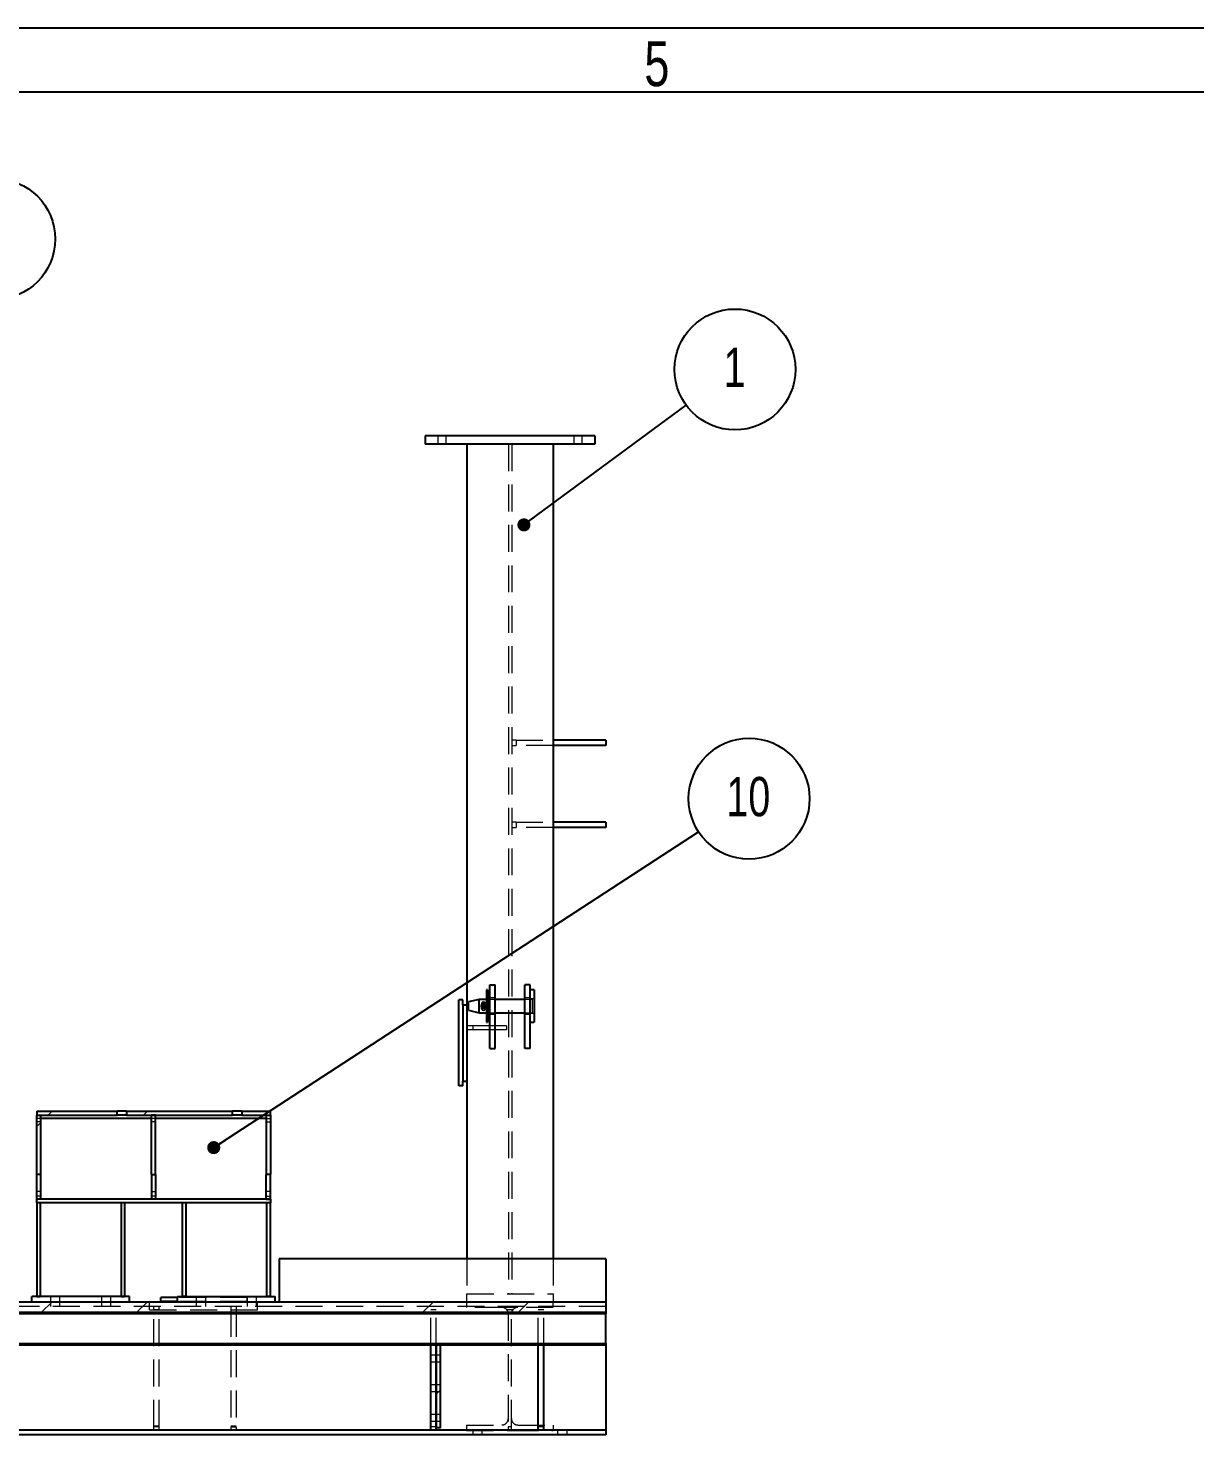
# Model space of a CAD drawing. Header units: millimetres. Extents: x 1293 to 41893, y 1011 to 26911.
# Drawn here: x 17568 to 20315, y 23597 to 26911 of the extents above; entities that cross this region are included whole.
import ezdxf

# ---------------------------------------------------------------- set-up
doc = ezdxf.new("R2010")
doc.units = ezdxf.units.MM
doc.header["$LTSCALE"] = 50
doc.linetypes.add('HIDDEN', pattern=[1.905, 1.27, -0.635])
doc.layers.add('CAPA_1', color=7, linetype='Continuous')
doc.layers.add('PASILLOS', color=2, linetype='Continuous')
doc.styles.add('SLDTEXTSTYLE0', font='TXT', dxfattribs={"width": 0.75})
doc.dimstyles.new('SLDDIMSTYLE3', dxfattribs={"dimtxt": 0.18, "dimasz": 30.769231, "dimexe": 0, "dimexo": 0.0625, "dimgap": 0, "dimtad": 0, "dimtih": 1, "dimtoh": 1, "dimdec": 0, "dimrnd": 1e-09, "dimzin": 0, "dimdsep": 46, "dimtxsty": 'Standard', "dimblk1": 'DOT', "dimblk2": 'DOT', "dimsah": 1, "dimcen": 0.09, "dimadec": 0, "dimazin": 0, "dimtfac": 30.769231, "dimtdec": 0, "dimtofl": 0, "dimtmove": 0, "dimatfit": 3, "dimldrblk": 'DOT', "dimfxl": 1, "dimfrac": 2, "dimtolj": 1, "dimtzin": 0, "dimarcsym": 0})

# ---------------------------------------------------------------- blocks, each defined once
blk = doc.blocks.new('SW_NOTE_0_129')
at = {"layer": 'CAPA_1', "color": 0}
blk.add_circle((114.7, 84.5), 142.4, dxfattribs=at)
at = {"layer": 'CAPA_1', "color": 0, "insert": (113.7, 135.7), "char_height": 92.6, "attachment_point": 2, "style": 'SLDTEXTSTYLE0'}
blk.add_mtext('1', dxfattribs=at)
blk = doc.blocks.new('_Dot')
at = {"color": 0, "linetype": 'ByBlock', "lineweight": -2}
blk.add_line((-0.5, 0), (-1, 0), dxfattribs=at)
at = {"color": 0, "linetype": 'ByBlock', "const_width": 0.5}
blk.add_lwpolyline([(-0.25, 0, 1), (0.25, 0, 1)], format="xyb", close=True, dxfattribs=at)
blk = doc.blocks.new('SW_NOTE_0_131')
at = {"layer": 'CAPA_1', "color": 0}
blk.add_circle((5.4, 142.3), 142.4, dxfattribs=at)
at = {"layer": 'CAPA_1', "color": 0, "insert": (3.5, 193.5), "char_height": 92.6, "attachment_point": 2, "style": 'SLDTEXTSTYLE0'}
blk.add_mtext('19', dxfattribs=at)
blk = doc.blocks.new('SW_NOTE_0_132')
at = {"layer": 'CAPA_1', "color": 0}
blk.add_circle((119.3, 77.8), 142.4, dxfattribs=at)
at = {"layer": 'CAPA_1', "color": 0, "insert": (117.4, 129), "char_height": 92.6, "attachment_point": 2, "style": 'SLDTEXTSTYLE0'}
blk.add_mtext('10', dxfattribs=at)

msp = doc.modelspace()

# ---------------------------------------------------------------- hatches: boundary and pattern name
at = {"layer": 'CAPA_1', "linetype": 'Continuous', "lineweight": 18}
h = msp.add_hatch(dxfattribs=at)
h.set_pattern_fill('ANSI32', color=256, scale=50, angle=3e-322, style=0)
h.paths.add_polyline_path([(17776.8586692, 24359.6583052), (17587.9240257, 24359.6583052), (17587.9240257, 24350.1333052), (17776.8586692, 24350.1333052)], flags=0)
h = msp.add_hatch(dxfattribs=at)
h.set_pattern_fill('ANSI32', color=256, scale=50, angle=3e-322, style=0)
h.paths.add_polyline_path([(18048.8586692, 24359.6583052), (17798.9893822, 24359.6583052), (17798.9893822, 24350.1333052), (18048.8586692, 24350.1333052)], flags=0)
h = msp.add_hatch(dxfattribs=at)
h.set_pattern_fill('ANSI32', color=256, scale=50, angle=3e-322, style=0)
h.paths.add_polyline_path([(18070.9893822, 24350.1333052), (18137.9240257, 24350.1333052), (18137.9240257, 24359.6583052), (18070.9893822, 24359.6583052)], flags=0)
h = msp.add_hatch(dxfattribs=at)
h.set_pattern_fill('ANSI32', color=256, scale=50, angle=3e-322, style=0)
h.paths.add_polyline_path([(17587.9240257, 24209.747465), (17597.4490257, 24209.747465), (17597.4490257, 24350.1333052), (17587.9240257, 24350.1333052)], flags=0)
h = msp.add_hatch(dxfattribs=at)
h.set_pattern_fill('ANSI32', color=256, scale=50, angle=3e-322, style=0)
h.paths.add_polyline_path([(17858.1800257, 24209.747465), (17867.7050257, 24209.747465), (17867.7050257, 24350.1333052), (17858.1800257, 24350.1333052)], flags=0)
h = msp.add_hatch(dxfattribs=at)
h.set_pattern_fill('ANSI32', color=256, scale=50, angle=3e-322, style=0)
h.paths.add_polyline_path([(18137.9240257, 24350.1333052), (18128.3990257, 24350.1333052), (18128.3990257, 24209.747465), (18137.9240257, 24209.747465)], flags=0)
h = msp.add_hatch(dxfattribs=at)
h.set_pattern_fill('ANSI34', color=256, scale=50, style=0)
h.paths.add_polyline_path([(18927.7192592, 23910.1573052), (15988.3860257, 23910.1573052), (15988.3860257, 23884.7573052), (18927.7192592, 23884.7573052)], flags=0)
h = msp.add_hatch(dxfattribs=at)
h.set_pattern_fill('ANSI32', color=256, scale=50, angle=3e-322, style=0)
h.paths.add_polyline_path([(18927.7192592, 23881.7093052), (18927.7192592, 23884.7573052), (16051.4110257, 23884.7573052), (16051.4110257, 23881.7093052)], flags=0)
h = msp.add_hatch(dxfattribs=at)
h.set_pattern_fill('ANSI32', color=256, scale=50, angle=3e-322, style=0)
h.paths.add_polyline_path([(15968.8610257, 23811.6053052), (15968.8610257, 23808.5573052), (18927.7192592, 23808.5573052), (18927.7192592, 23811.6053052)], flags=0)
h = msp.add_hatch(dxfattribs=at)
h.set_pattern_fill('ANSI32', color=256, scale=50, angle=3e-322, style=0)
h.paths.add_polyline_path([(18538.8610257, 23808.5573052), (18529.3360257, 23808.5573052), (18529.3360257, 23613.5573052), (18538.8610257, 23613.5573052)], flags=0)

# ---------------------------------------------------------------- linework, layer by layer
at = {"color": 7, "linetype": 'Continuous', "lineweight": 25}
for p, q in [((18902.3110257, 25950.0133052), (18502.3110257, 25950.0133052)), ((18502.3110257, 25950.0133052), (18502.3110257, 25930.9633052)), ((18902.3110257, 25950.0133052), (18902.3110257, 25930.9633052)), ((18902.3110257, 25930.9633052), (18502.3110257, 25930.9633052)), ((18600.4570257, 25930.9633052), (18600.4570257, 24011.7333052)), ((18804.1650257, 25930.9633052), (18804.1650257, 24011.7333052)), ((18927.7192592, 25233.6589282), (18804.1650257, 25233.6589282)), ((18927.7192592, 25221.0589282), (18804.1650257, 25221.0589282)), ((18927.7192592, 25233.6589282), (18927.7192592, 25221.0589282)), ((18927.7192592, 25040.0109282), (18804.1650257, 25040.0109282)), ((18927.7192592, 25027.4109282), (18804.1650257, 25027.4109282)), ((18927.7192592, 25040.0109282), (18927.7192592, 25027.4109282)), ((18649.3135257, 24644.8833052), (18646.7735257, 24644.8833052)), ((18646.7735257, 24644.8833052), (18646.7735257, 24568.8833052)), ((18649.3135257, 24644.8833052), (18649.3135257, 24568.8833052)), ((18654.6110257, 24569.4010166), (18654.6110257, 24656.8833052)), ((18654.6110257, 24656.8833052), (18667.3110257, 24656.8833052)), ((18667.3110257, 24569.4010166), (18667.3110257, 24656.8833052)), ((18750.0110257, 24656.8833052), (18737.3110257, 24656.8833052)), ((18737.3110257, 24569.4010166), (18737.3110257, 24656.8833052)), ((18750.0110257, 24569.4010166), (18750.0110257, 24656.8833052)), ((18759.5360257, 24644.9833052), (18750.0110257, 24644.9833052)), ((18759.5360257, 24644.9833052), (18759.5360257, 24568.7833052)), ((18590.9320257, 24621.6833052), (18581.4070257, 24621.6833052)), ((18581.4070257, 24418.6833052), (18581.4070257, 24621.6833052)), ((18590.9320257, 24610.1833052), (18590.9320257, 24621.6833052)), ((18590.9320257, 24610.1833052), (18590.9320257, 24430.1833052)), ((18590.9320257, 24610.1833052), (18600.4570257, 24610.1833052)), ((18629.7735257, 24622.7583052), (18604.7735257, 24616.5251052)), ((18604.7735257, 24606.8833052), (18604.7735257, 24616.5251052)), ((18604.7735257, 24597.2415053), (18604.7735257, 24606.8833052)), ((18604.7735257, 24597.2415053), (18629.7735257, 24591.0083052)), ((18646.7735257, 24622.7583052), (18629.7735257, 24622.7583052)), ((18629.7735257, 24606.8833052), (18629.7735257, 24622.7583052)), ((18629.7735257, 24591.0083052), (18629.7735257, 24606.8833052)), ((18629.7735257, 24591.0083052), (18646.7735257, 24591.0083052)), ((18635.5636351, 24612.1642773), (18635.4742913, 24601.6236559)), ((18644.0723295, 24612.0921564), (18643.9829857, 24601.551535)), ((18654.6110257, 24622.7583052), (18649.3135257, 24622.7583052)), ((18649.3135257, 24591.0083052), (18654.6110257, 24591.0083052)), ((18737.3110257, 24622.7583052), (18667.3110257, 24622.7583052)), ((18667.3110257, 24591.0083052), (18737.3110257, 24591.0083052)), ((18646.7735257, 24568.8833052), (18649.3135257, 24568.8833052)), ((18654.6110257, 24506.8833052), (18654.6110257, 24569.4010166)), ((18667.3110257, 24506.8833052), (18667.3110257, 24569.4010166)), ((18737.3110257, 24506.8833052), (18737.3110257, 24569.4010166)), ((18750.0110257, 24506.8833052), (18750.0110257, 24569.4010166)), ((18750.0110257, 24568.7833052), (18759.5360257, 24568.7833052)), ((18654.6110257, 24506.8833052), (18667.3110257, 24506.8833052)), ((18750.0110257, 24506.8833052), (18737.3110257, 24506.8833052)), ((18590.9320257, 24418.6833052), (18590.9320257, 24430.1833052)), ((18590.9320257, 24430.1833052), (18600.4570257, 24430.1833052)), ((18590.9320257, 24418.6833052), (18581.4070257, 24418.6833052)), ((17587.9240257, 24359.6583052), (17587.9240257, 24350.1333052)), ((17587.9240257, 24359.6583052), (17776.8586692, 24359.6583052)), ((17776.8586692, 24350.1333052), (17776.8586692, 24359.6583052)), ((17798.9893822, 24359.6583052), (17776.8586692, 24359.6583052)), ((17798.9893822, 24359.6583052), (17798.9893822, 24350.1333052)), ((17798.9893822, 24359.6583052), (18048.8586692, 24359.6583052)), ((18048.8586692, 24350.1333052), (18048.8586692, 24359.6583052)), ((18070.9893822, 24359.6583052), (18048.8586692, 24359.6583052)), ((18070.9893822, 24359.6583052), (18070.9893822, 24350.1333052)), ((18070.9893822, 24359.6583052), (18137.9240257, 24359.6583052)), ((18137.9240257, 24350.1333052), (18137.9240257, 24359.6583052)), ((17587.9240257, 24350.1333052), (17597.4490257, 24350.1333052)), ((17587.9240257, 24209.747465), (17587.9240257, 24350.1333052)), ((17587.9240257, 24350.1333052), (17776.8586692, 24350.1333052)), ((17597.4490257, 24209.747465), (17597.4490257, 24350.1333052)), ((17858.1800257, 24341.7513052), (17597.4490257, 24341.7513052)), ((17798.9893822, 24350.1333052), (17776.8586692, 24350.1333052)), ((17798.9893822, 24350.1333052), (18048.8586692, 24350.1333052)), ((17858.1800257, 24209.747465), (17858.1800257, 24350.1333052)), ((17867.7050257, 24350.1333052), (17858.1800257, 24350.1333052)), ((17867.7050257, 24209.747465), (17867.7050257, 24350.1333052)), ((18128.3990257, 24341.7513052), (17867.7050257, 24341.7513052)), ((18070.9893822, 24350.1333052), (18048.8586692, 24350.1333052)), ((18070.9893822, 24350.1333052), (18137.9240257, 24350.1333052)), ((18128.3990257, 24350.1333052), (18128.3990257, 24209.747465)), ((18128.3990257, 24350.1333052), (18137.9240257, 24350.1333052)), ((18137.9240257, 24350.1333052), (18137.9240257, 24209.747465)), ((17597.4490257, 24209.747465), (17587.9240257, 24209.747465)), ((17587.9240257, 24151.7593052), (17587.9240257, 24209.747465)), ((17597.4490257, 24151.7593052), (17597.4490257, 24209.747465)), ((17858.1800257, 24209.747465), (17858.1800257, 24151.7593052)), ((17858.1800257, 24209.747465), (17867.7050257, 24209.747465)), ((17867.7050257, 24209.747465), (17867.7050257, 24151.7593052)), ((18137.9240257, 24209.747465), (18128.3990257, 24209.747465)), ((18128.3990257, 24151.7593052), (18128.3990257, 24209.747465)), ((18137.9240257, 24151.7593052), (18137.9240257, 24209.747465)), ((17597.4490257, 24151.7593052), (17587.9240257, 24151.7593052)), ((18137.9240257, 24151.7593052), (17587.9240257, 24151.7593052)), ((17587.9240257, 24143.3773052), (17587.9240257, 24151.7593052)), ((18137.9240257, 24143.3773052), (17587.9240257, 24143.3773052)), ((17596.3060257, 24143.3773052), (17587.9240257, 24143.3773052)), ((17587.9240257, 24143.3773052), (17587.9240257, 23922.8333052)), ((17596.3060257, 24143.3773052), (17596.3060257, 23922.8333052)), ((17794.6800257, 24143.3773052), (17786.2980257, 24143.3773052)), ((17786.2980257, 24143.3773052), (17786.2980257, 23922.8333052)), ((17794.6800257, 24143.3773052), (17794.6800257, 23922.8333052)), ((17867.7050257, 24151.7593052), (17858.1800257, 24151.7593052)), ((17931.1680257, 23922.8333052), (17931.1680257, 24143.3773052)), ((17939.5500257, 24143.3773052), (17931.1680257, 24143.3773052)), ((17939.5500257, 23922.8333052), (17939.5500257, 24143.3773052)), ((18128.3990257, 24151.7593052), (18137.9240257, 24151.7593052)), ((18129.5420257, 23922.8333052), (18129.5420257, 24143.3773052)), ((18137.9240257, 24143.3773052), (18129.5420257, 24143.3773052)), ((18137.9240257, 24151.7593052), (18137.9240257, 24143.3773052)), ((18137.9240257, 23922.8333052), (18137.9240257, 24143.3773052)), ((18159.0570257, 24011.7333052), (18159.0570257, 23910.1573052)), ((18927.7192592, 24011.7333052), (18159.0570257, 24011.7333052)), ((18927.7192592, 24011.7333052), (18927.7192592, 23910.1573052)), ((17576.3020257, 23910.1573052), (17576.3020257, 23922.8333052)), ((17806.3020257, 23922.8333052), (17576.3020257, 23922.8333052)), ((17587.9240257, 23922.8333052), (17596.3060257, 23922.8333052)), ((17786.2980257, 23922.8333052), (17794.6800257, 23922.8333052)), ((17806.3020257, 23910.1573052), (17806.3020257, 23922.8333052)), ((17919.5460257, 23920.2739121), (17879.9976325, 23920.2739121)), ((17879.9976325, 23910.7489121), (17879.9976325, 23920.2739121)), ((17919.5460257, 23910.7489121), (17879.9976325, 23910.7489121)), ((17919.5460257, 23910.1573052), (17919.5460257, 23922.8333052)), ((17919.5460257, 23922.8333052), (18149.5460257, 23922.8333052)), ((17939.5500257, 23922.8333052), (17931.1680257, 23922.8333052)), ((18137.9240257, 23922.8333052), (18129.5420257, 23922.8333052)), ((18149.5460257, 23910.1573052), (18149.5460257, 23922.8333052)), ((18516.0610257, 23607.8733052), (18516.0610257, 23808.5573052)), ((18528.7610257, 23607.8733052), (18528.7610257, 23808.5573052)), ((18768.8610257, 23607.8733052), (18768.8610257, 23808.5573052)), ((18781.5610257, 23607.8733052), (18781.5610257, 23808.5573052)), ((18927.7192592, 23808.5573052), (18927.7192592, 23615.4933052)), ((18927.7192592, 23607.8733052), (15968.8610257, 23607.8733052)), ((18927.7192592, 23596.6973052), (15968.8610257, 23596.6973052)), ((18528.7610257, 23607.8733052), (18516.0610257, 23607.8733052)), ((18781.5610257, 23607.8733052), (18768.8610257, 23607.8733052)), ((18927.7192592, 23615.4933052), (18927.7192592, 23607.8733052)), ((18927.7192592, 23607.8733052), (18927.7192592, 23596.6973052))]:
    msp.add_line(p, q, dxfattribs=at)
at = {"color": 1, "linetype": 'HIDDEN', "lineweight": 18}
for p, q in [((18532.3165208, 25950.0133052), (18532.3165208, 25930.9633052)), ((18552.3055306, 25930.9633052), (18552.3055306, 25950.0133052)), ((18852.3165208, 25950.0133052), (18852.3165208, 25930.9633052)), ((18872.3055306, 25930.9633052), (18872.3055306, 25950.0133052)), ((18698.3740257, 25930.9633052), (18698.3740257, 23929.1833052)), ((18706.2480257, 25930.9633052), (18706.2480257, 23929.1833052)), ((18706.2480257, 25233.6589282), (18706.2480257, 25221.0589282)), ((18716.4080257, 25233.6589282), (18706.2480257, 25233.6589282)), ((18706.2480257, 25221.0589282), (18716.4080257, 25221.0589282)), ((18716.4080257, 25233.6589282), (18716.4080257, 25221.0589282)), ((18716.4080257, 25233.6589282), (18804.1650257, 25233.6589282)), ((18804.1650257, 25221.0589282), (18716.4080257, 25221.0589282)), ((18706.2480257, 25040.0109282), (18706.2480257, 25027.4109282)), ((18716.4080257, 25040.0109282), (18706.2480257, 25040.0109282)), ((18706.2480257, 25027.4109282), (18716.4080257, 25027.4109282)), ((18716.4080257, 25040.0109282), (18716.4080257, 25027.4109282)), ((18716.4080257, 25040.0109282), (18804.1650257, 25040.0109282)), ((18804.1650257, 25027.4109282), (18716.4080257, 25027.4109282)), ((18649.3135257, 24624.0283052), (18646.7735257, 24624.0283052)), ((18667.3110257, 24625.9333052), (18654.6110257, 24625.9333052)), ((18750.0110257, 24625.9333052), (18737.3110257, 24625.9333052)), ((18635.4742913, 24601.6236559), (18643.9829857, 24601.551535)), ((18644.0274423, 24606.7964466), (18635.5187479, 24606.8685675)), ((18644.0278729, 24606.8472448), (18635.5191785, 24606.9193657)), ((18644.0723295, 24612.0921564), (18635.5636351, 24612.1642773)), ((18649.3135257, 24622.7583052), (18646.7735257, 24622.7583052)), ((18646.7735257, 24591.0083052), (18649.3135257, 24591.0083052)), ((18667.3110257, 24622.7583052), (18654.6110257, 24622.7583052)), ((18654.6110257, 24591.0083052), (18667.3110257, 24591.0083052)), ((18754.7735257, 24622.7583052), (18737.3110257, 24622.7583052)), ((18737.3110257, 24591.0083052), (18754.7735257, 24591.0083052)), ((18759.5360257, 24623.5583052), (18750.0110257, 24623.5583052)), ((18754.7735257, 24622.7583052), (18754.7735257, 24591.0083052)), ((18615.4570257, 24560.1833052), (18600.4570257, 24560.1833052)), ((18615.4570257, 24550.6583052), (18615.4570257, 24560.1833052)), ((18668.3740257, 24560.1833052), (18615.4570257, 24560.1833052)), ((18646.7735257, 24589.7383052), (18649.3135257, 24589.7383052)), ((18654.6110257, 24587.8333052), (18667.3110257, 24587.8333052)), ((18668.3740257, 24550.6583052), (18668.3740257, 24560.1833052)), ((18694.0402969, 24560.1833052), (18668.3740257, 24560.1833052)), ((18694.0402969, 24560.1833052), (18694.0402969, 24550.6583052)), ((18737.3110257, 24587.8333052), (18750.0110257, 24587.8333052)), ((18750.0110257, 24590.2083052), (18759.5360257, 24590.2083052)), ((18615.4570257, 24550.6583052), (18600.4570257, 24550.6583052)), ((18668.3740257, 24550.6583052), (18615.4570257, 24550.6583052)), ((18694.0402969, 24550.6583052), (18668.3740257, 24550.6583052)), ((17597.4490257, 24341.7513052), (17587.9240257, 24341.7513052)), ((17597.4490257, 24334.1313052), (17587.9240257, 24334.1313052)), ((17867.7050257, 24341.7513052), (17858.1800257, 24341.7513052)), ((17867.7050257, 24334.1313052), (17858.1800257, 24334.1313052)), ((18128.3990257, 24341.7513052), (18137.9240257, 24341.7513052)), ((18128.3990257, 24334.1313052), (18137.9240257, 24334.1313052)), ((17597.4490257, 24170.1380898), (17587.9240257, 24170.1380898)), ((17858.1800257, 24170.1380898), (17867.7050257, 24170.1380898)), ((18137.9240257, 24170.1380898), (18128.3990257, 24170.1380898)), ((17597.4490257, 24159.3793052), (17587.9240257, 24159.3793052)), ((17867.7050257, 24159.3793052), (17858.1800257, 24159.3793052)), ((18128.3990257, 24159.3793052), (18137.9240257, 24159.3793052)), ((18600.4570257, 24011.7333052), (18600.4570257, 23929.1833052)), ((18804.1650257, 24011.7333052), (18804.1650257, 23929.1833052)), ((18600.3110257, 23910.1333052), (18600.3110257, 23929.1833052)), ((18600.3110257, 23929.1833052), (18804.3110257, 23929.1833052)), ((18804.3110257, 23910.1333052), (18804.3110257, 23929.1833052)), ((18927.7192592, 23910.1333052), (15988.3860257, 23910.1333052)), ((18927.7192592, 23898.9573052), (15988.3860257, 23898.9573052)), ((17576.3020257, 23910.1333052), (17576.3020257, 23910.1573052)), ((17620.1485257, 23910.1333052), (17620.1485257, 23898.9573052)), ((17620.1895257, 23922.8333052), (17620.1895257, 23910.1333052)), ((17642.3735257, 23898.9573052), (17642.3735257, 23910.1333052)), ((17642.4145257, 23910.1333052), (17642.4145257, 23922.8333052)), ((17740.1485257, 23910.1333052), (17740.1485257, 23898.9573052)), ((17740.1895257, 23922.8333052), (17740.1895257, 23910.1333052)), ((17762.3735257, 23898.9573052), (17762.3735257, 23910.1333052)), ((17762.4145257, 23910.1333052), (17762.4145257, 23922.8333052)), ((17806.3020257, 23910.1333052), (17806.3020257, 23910.1573052)), ((17853.6708789, 23891.0833052), (17853.6708789, 23910.1333052)), ((17863.6708789, 23891.3373052), (17863.6708789, 23898.9573052)), ((17876.3708789, 23891.3373052), (17876.3708789, 23898.9573052)), ((18082.9976325, 23920.2739121), (17919.5460257, 23920.2739121)), ((18082.9976325, 23910.7489121), (17919.5460257, 23910.7489121)), ((17919.5460257, 23910.1333052), (17919.5460257, 23910.1573052)), ((17963.4285257, 23910.1333052), (17963.4285257, 23898.9573052)), ((17963.4335257, 23922.8333052), (17963.4335257, 23910.1333052)), ((17985.6535257, 23898.9573052), (17985.6535257, 23910.1333052)), ((17985.6585257, 23910.1333052), (17985.6585257, 23922.8333052)), ((18044.9708789, 23898.9573052), (18044.9708789, 23891.3373052)), ((18057.6708789, 23898.9573052), (18057.6708789, 23891.3373052)), ((18082.9976325, 23910.7489121), (18082.9976325, 23920.2739121)), ((18083.4285257, 23910.1333052), (18083.4285257, 23898.9573052)), ((18083.4335257, 23922.8333052), (18083.4335257, 23910.1333052)), ((18105.6535257, 23898.9573052), (18105.6535257, 23910.1333052)), ((18105.6585257, 23910.1333052), (18105.6585257, 23922.8333052)), ((18107.6708789, 23891.0833052), (18107.6708789, 23910.1333052)), ((18149.5460257, 23910.1333052), (18149.5460257, 23910.1573052)), ((18159.0570257, 23910.1573052), (18159.0570257, 23910.1333052)), ((18528.7610257, 23898.9573052), (18516.0610257, 23898.9573052)), ((18516.0610257, 23808.5573052), (18516.0610257, 23898.9573052)), ((18528.7610257, 23808.5573052), (18528.7610257, 23898.9573052)), ((18600.1975257, 23910.1333052), (18600.1975257, 23897.0523052)), ((18682.8745257, 23897.0523052), (18600.1975257, 23897.0523052)), ((18720.8475257, 23897.0523052), (18682.8745257, 23897.0523052)), ((18803.5245257, 23897.0523052), (18720.8475257, 23897.0523052)), ((18781.5610257, 23898.9573052), (18768.8610257, 23898.9573052)), ((18768.8610257, 23808.5573052), (18768.8610257, 23898.9573052)), ((18781.5610257, 23808.5573052), (18781.5610257, 23898.9573052)), ((18803.5245257, 23897.0523052), (18803.5245257, 23910.1333052)), ((17853.6708789, 23891.0833052), (18107.6708789, 23891.0833052)), ((17876.3708789, 23891.3373052), (17863.6708789, 23891.3373052)), ((17863.6708789, 23615.4933052), (17863.6708789, 23891.3373052)), ((17876.3708789, 23891.0833052), (17863.6708789, 23891.0833052)), ((17876.3708789, 23615.4933052), (17876.3708789, 23891.3373052)), ((18044.9708789, 23891.3373052), (18044.9708789, 23615.4933052)), ((18044.9708789, 23891.3373052), (18057.6708789, 23891.3373052)), ((18044.9708789, 23891.0833052), (18057.6708789, 23891.0833052)), ((18057.6708789, 23891.3373052), (18057.6708789, 23615.4933052)), ((18528.7610257, 23891.3373052), (18516.0610257, 23891.3373052)), ((18708.9508045, 23891.3373052), (18694.7712469, 23891.3373052)), ((18698.1145257, 23881.8123052), (18698.1145257, 23615.4933052)), ((18705.6075257, 23615.4933052), (18705.6075257, 23881.8123052)), ((18781.5610257, 23891.3373052), (18768.8610257, 23891.3373052)), ((18528.7610257, 23784.4948052), (18516.0610257, 23784.4948052)), ((18516.0610257, 23768.6198052), (18528.7610257, 23768.6198052)), ((18528.7610257, 23714.4948052), (18516.0610257, 23714.4948052)), ((18516.0610257, 23698.6198052), (18528.7610257, 23698.6198052)), ((18528.7610257, 23644.4948052), (18516.0610257, 23644.4948052)), ((17876.3708789, 23617.5419958), (17863.6708789, 23617.5419958)), ((17876.3708789, 23615.4933052), (17863.6708789, 23615.4933052)), ((17863.6708789, 23607.8733052), (17863.6708789, 23615.4933052)), ((17876.3708789, 23607.8733052), (17876.3708789, 23615.4933052)), ((18057.6708789, 23617.5419958), (18044.9708789, 23617.5419958)), ((18044.9708789, 23615.4933052), (18044.9708789, 23607.8733052)), ((18044.9708789, 23615.4933052), (18057.6708789, 23615.4933052)), ((18057.6708789, 23615.4933052), (18057.6708789, 23607.8733052)), ((18516.0610257, 23628.6198052), (18528.7610257, 23628.6198052)), ((18528.7610257, 23615.4933052), (18516.0610257, 23615.4933052)), ((18600.1975257, 23619.9383052), (18600.1975257, 23606.8573052)), ((18600.1975257, 23619.9383052), (18682.8745257, 23619.9383052)), ((18600.1975257, 23606.8573052), (18698.1145257, 23606.8573052)), ((18614.4685257, 23607.8733052), (18614.4685257, 23596.6973052)), ((18636.6935257, 23596.6973052), (18636.6935257, 23607.8733052)), ((18705.6075257, 23615.4933052), (18698.1145257, 23615.4933052)), ((18698.1145257, 23615.4933052), (18698.1145257, 23607.8733052)), ((18698.1145257, 23606.8573052), (18698.1145257, 23607.8733052)), ((18698.1145257, 23606.8573052), (18705.6075257, 23606.8573052)), ((18705.6075257, 23607.8733052), (18705.6075257, 23615.4933052)), ((18705.6075257, 23607.8733052), (18705.6075257, 23606.8573052)), ((18705.6075257, 23606.8573052), (18803.5245257, 23606.8573052)), ((18720.8475257, 23619.9383052), (18803.5245257, 23619.9383052)), ((18781.5610257, 23615.4933052), (18768.8610257, 23615.4933052)), ((18803.5245257, 23619.9383052), (18803.5245257, 23606.8573052)), ((18814.4685257, 23607.8733052), (18814.4685257, 23596.6973052)), ((18836.6935257, 23596.6973052), (18836.6935257, 23607.8733052))]:
    msp.add_line(p, q, dxfattribs=at)
at = {"color": 7, "linetype": 'Continuous', "lineweight": 25}
for centre, start, end in [((18639.7286385, 24601.5875955), 179.5143643354, 359.5143643354), ((18639.8179823, 24612.1282168), 359.5143643354, 179.5143643354)]:
    msp.add_arc(centre, 4.2545, start, end, dxfattribs=at)
at = {"color": 1, "linetype": 'HIDDEN', "lineweight": 18}
for centre, radius, start, end in [((18639.7730951, 24606.8325071), 4.2545, 179.5143643354, 359.5143643354), ((18639.7735257, 24606.8833052), 4.2545, 359.5143643354, 179.5143643354), ((18639.7730951, 24606.8325071), 2.12725, 179.5143643354, 359.5143643354), ((18639.7735257, 24606.8833052), 2.12725, 359.5143643355, 179.5143643353), ((18682.8745257, 23881.8123052), 15.24, 38.6821874535, 90), ((18720.8475257, 23881.8123052), 15.24, 90, 141.3178125465), ((18682.8745257, 23881.8123052), 15.24, 0, 38.6821874535), ((18720.8475257, 23881.8123052), 15.24, 141.3178125465, 180), ((18682.8745257, 23635.1783052), 15.24, 270, 0), ((18720.8475257, 23635.1783052), 15.24, 180, 270)]:
    msp.add_arc(centre, radius, start, end, dxfattribs=at)
at = {"color": 7, "linetype": 'Continuous', "lineweight": 25}
for points, knots in [([(18635.5492688, 24610.4693676), (18635.52459, 24610.4480028), (18635.0231016, 24610.0138578), (18634.4363583, 24608.770562), (18634.2900234, 24607.5099805), (18634.2172757, 24606.8833052)], [0, 0, 0, 0, 0.0253673266, 0.515478955, 1, 1, 1, 1]), ([(18634.2172757, 24606.8833052), (18634.2828732, 24606.2869743), (18634.4139829, 24605.0950872), (18634.9550561, 24603.8819863), (18635.4402419, 24603.4367686), (18635.4892781, 24603.3917718)], [0, 0, 0, 0, 0.4737126734, 0.9468097802, 1, 1, 1, 1]), ([(18643.9986271, 24603.3968845), (18644.2213739, 24603.6464937), (18644.864639, 24604.3673338), (18645.3438118, 24605.9364163), (18645.3455651, 24607.7810023), (18644.8880989, 24609.316849), (18644.2859083, 24610.0375761), (18644.0572344, 24610.3112626)], [0, 0, 0, 0, 0.1334647013, 0.3854294027, 0.6254583195, 0.8577727917, 1, 1, 1, 1])]:
    msp.add_open_spline(points, degree=3, knots=knots, dxfattribs=at)
at = {"color": 1, "linetype": 'HIDDEN', "lineweight": 18}
for points, knots in [([(18635.4892781, 24603.3917718), (18635.8594435, 24602.9796015), (18636.5992689, 24602.1558238), (18637.654042, 24601.7856656), (18638.1810682, 24601.6007129)], [0, 0, 0, 0, 0.50034165, 1, 1, 1, 1]), ([(18644.0572344, 24610.3112626), (18643.9195646, 24610.5107302), (18643.4244716, 24611.2280627), (18642.0982891, 24612.0260156), (18640.2799362, 24612.527615), (18638.43221, 24612.3666848), (18636.7705078, 24611.6972806), (18635.9551005, 24610.877417), (18635.5492688, 24610.4693676)], [0, 0, 0, 0, 0.0746131031, 0.2683262185, 0.4619093174, 0.6445629189, 0.8230974838, 1, 1, 1, 1]), ([(18641.1642082, 24601.5754274), (18641.433746, 24601.6325509), (18642.2858622, 24601.8131413), (18643.3055664, 24602.458059), (18643.8269064, 24603.1642703), (18643.9986271, 24603.3968845)], [0, 0, 0, 0, 0.2367984919, 0.7486141939, 1, 1, 1, 1])]:
    msp.add_open_spline(points, degree=3, knots=knots, dxfattribs=at)
at = {"layer": 'CAPA_1'}
for p, q in [((41892.9505051, 26910.8173311), (1292.9505051, 26910.8173311)), ((1442.9505051, 26760.8173311), (41742.9505051, 26760.8173311))]:
    msp.add_line(p, q, dxfattribs=at)
at = {"layer": 'PASILLOS', "linetype": 'Continuous', "lineweight": 25}
for p, q in [((15988.3860257, 23910.1573052), (18927.7192592, 23910.1573052)), ((18927.7192592, 23910.1573052), (18927.7192592, 23884.7573052)), ((15988.3860257, 23884.7573052), (18927.7192592, 23884.7573052)), ((18927.7192592, 23884.7573052), (16051.4110257, 23884.7573052)), ((18927.7192592, 23881.7093052), (16051.4110257, 23881.7093052)), ((18927.7192592, 23884.7573052), (18927.7192592, 23881.7093052)), ((18927.7192592, 23878.6613052), (18927.7192592, 23881.7093052)), ((18927.7192592, 23814.6533052), (18927.7192592, 23878.6613052)), ((15968.8610257, 23811.6053052), (18927.7192592, 23811.6053052)), ((15968.8610257, 23808.5573052), (18927.7192592, 23808.5573052)), ((18529.3360257, 23808.5573052), (18538.8610257, 23808.5573052)), ((18529.3360257, 23613.5573052), (18529.3360257, 23808.5573052)), ((18538.8610257, 23613.5573052), (18538.8610257, 23808.5573052)), ((18927.7192592, 23811.6053052), (18927.7192592, 23814.6533052)), ((18927.7192592, 23811.6053052), (18927.7192592, 23808.5573052)), ((18538.8610257, 23613.5573052), (18529.3360257, 23613.5573052))]:
    msp.add_line(p, q, dxfattribs=at)
at = {"layer": 'PASILLOS', "linetype": 'HIDDEN', "lineweight": 18}
for p, q in [((18538.8610257, 23784.4948052), (18529.3360257, 23784.4948052)), ((18529.3360257, 23768.6198052), (18538.8610257, 23768.6198052)), ((18538.8610257, 23714.4948052), (18529.3360257, 23714.4948052)), ((18529.3360257, 23698.6198052), (18538.8610257, 23698.6198052)), ((18538.8610257, 23644.4948052), (18529.3360257, 23644.4948052)), ((18529.3360257, 23628.6198052), (18538.8610257, 23628.6198052))]:
    msp.add_line(p, q, dxfattribs=at)

# ---------------------------------------------------------------- block references
at = {"layer": 'CAPA_1'}
for name, p in [('SW_NOTE_0_131', (17483.4402031, 26271.6315176)), ('SW_NOTE_0_129', (19117.1899763, 26022.1929719)), ('SW_NOTE_0_132', (19146.0562895, 25017.7274983))]:
    msp.add_blockref(name, p, dxfattribs=at)

# ---------------------------------------------------------------- texts
at = {"layer": 'CAPA_1', "insert": (19018.610355, 26880.0344913), "char_height": 105.8333333, "attachment_point": 1, "style": 'SLDTEXTSTYLE0'}
msp.add_mtext('5', dxfattribs=at)

# ---------------------------------------------------------------- leaders
at = {"layer": 'CAPA_1'}
for points in [[(18735.075976, 25740.5579866), (19117.1899763, 26022.1929719)], [(18004.6126512, 24273.4199141), (19146.0562895, 25017.7274983)]]:
    msp.add_leader(points, dimstyle='SLDDIMSTYLE3', dxfattribs=at)

doc.saveas('drawing.dxf')
